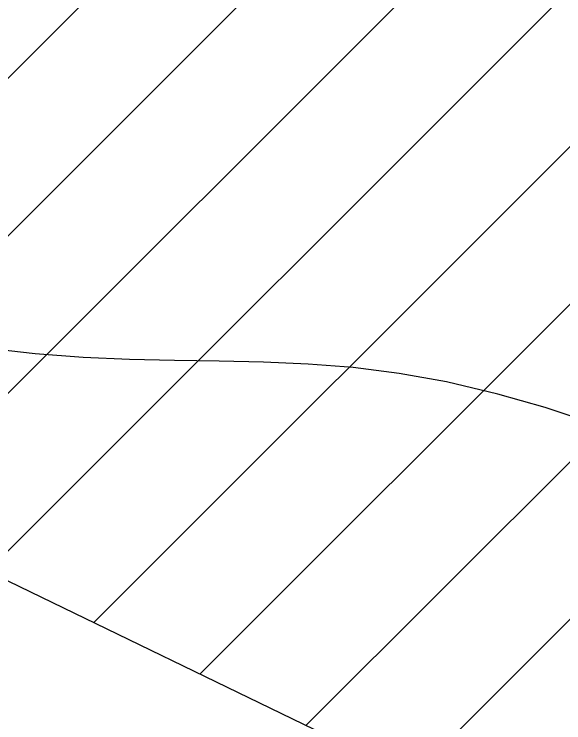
# Model space of a CAD drawing. Header units: millimetres. Extents: x 648844 to 649530, y 1246379 to 1246752.
# Drawn here: x 649086.79 to 649099.12, y 1246486.73 to 1246502.63 of the extents above; entities that cross this region are included whole.
import ezdxf

# ---------------------------------------------------------------- set-up
doc = ezdxf.new("R2010")
doc.units = ezdxf.units.MM
doc.header["$LTSCALE"] = 20
doc.header["$MEASUREMENT"] = 0
doc.layers.get('0').update_dxf_attribs({"linetype": 'CONTINUOUS'})
doc.layers.add('CONT-MNR2', color=9, linetype='CONTINUOUS')

# ---------------------------------------------------------------- blocks, each defined once
blk = doc.blocks.new('*U3740')
at = {"layer": 'CONT-MNR2', "elevation": 38, "flags": 128}
blk.add_lwpolyline([(646412.377, 1246745.613), (646411.39, 1246745.94), (646410.335, 1246746.241), (646409.184, 1246746.512), (646408.118, 1246746.705), (646407.084, 1246746.834), (646406.074, 1246746.912), (646405.077, 1246746.956), (646404.083, 1246746.978), (646403.083, 1246746.993), (646402.068, 1246747.016), (646401.027, 1246747.06), (646399.951, 1246747.141), (646398.831, 1246747.272)], dxfattribs=at)

msp = doc.modelspace()

# ---------------------------------------------------------------- hatches: boundary and pattern name
h = msp.add_hatch()
h.set_pattern_fill('ANSI31', color=2, scale=20, style=0)
h.set_pattern_definition([(45, (-526.4316, -3378.368), (-1.767766953, 1.767766953), [])])
edge = h.paths.add_edge_path()
edge.add_line((649057.852, 1246574.732), (649143.484, 1246525.396))
edge.add_line((649021.465, 1246521.521), (649057.852, 1246574.732))
edge.add_line((649021.465, 1246521.521), (649126.013, 1246470.828))
edge.add_line((649143.484, 1246525.396), (649148.028, 1246486.904))
h.paths.add_polyline_path([(649085.833, 1246502.103), (649115.307, 1246502.103), (649115.307, 1246507.529), (649085.833, 1246507.529)], flags=24)

# ---------------------------------------------------------------- linework, layer by layer
at = {"color": 7}
msp.add_line((649021.465, 1246521.521), (649126.013, 1246470.828), dxfattribs=at)

# ---------------------------------------------------------------- block references
at = {"layer": 'CONT-MNR2'}
msp.add_blockref('*U3740', (2687.306, -252.134), dxfattribs=at)

doc.saveas('drawing.dxf')
